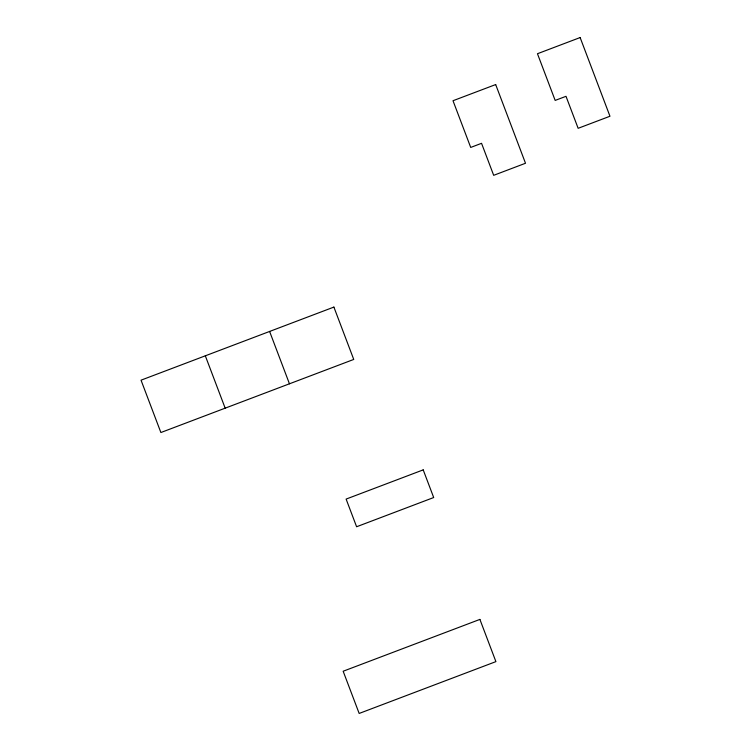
<?xml version="1.0" encoding="UTF-8"?>
<svg xmlns="http://www.w3.org/2000/svg" width="751" height="751" viewBox="0 0 751 751"><rect width="100%" height="100%" fill="white"/><g stroke="black" fill="none" stroke-linecap="round" stroke-linejoin="round"><path stroke-width="1.13" d="M269.609 331.444L289.454 383.799M205.323 355.814L225.169 408.168M580.138 37.55L537.463 53.725L555.167 100.418L566.01 96.316L578.139 128.308L609.962 116.245L580.138 37.55M495.679 84.563L453.003 100.728L470.708 147.431L481.551 143.319L493.679 175.321L525.503 163.258L495.679 84.563M333.895 307.084L141.038 380.175L160.883 432.529L353.74 359.438L333.895 307.084M423.207 469.873L346.117 499.086L356.603 526.751L433.693 497.537L423.207 469.873M479.898 619.406L343.16 671.234L359.166 713.45L495.904 661.622L479.898 619.406"/></g></svg>
